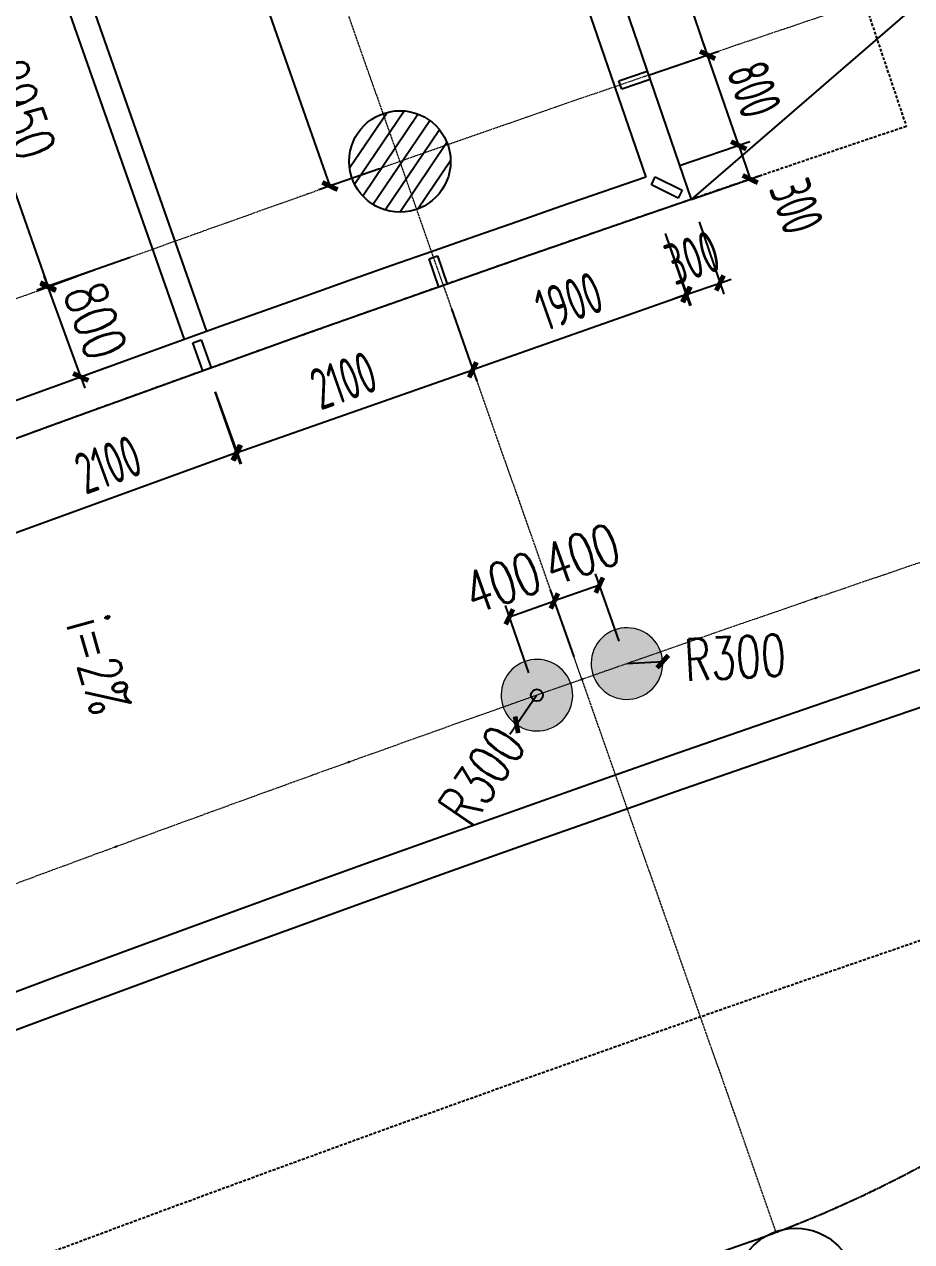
# Model space of a CAD drawing. Header units: millimetres. Extents: x -167 to 12027559, y -6694179 to 6449.
# Drawn here: x 11678271 to 11685704, y -6426227 to -6416026 of the extents above; entities that cross this region are included whole.
import ezdxf
from ezdxf.enums import TextEntityAlignment as Align

# ---------------------------------------------------------------- set-up
doc = ezdxf.new("R2010")
doc.units = ezdxf.units.MM
doc.header["$LTSCALE"] = 10
for name, pattern in [('A1-RG-AXIS$0$CENTER', [50.8, 31.75, -6.35, 6.35, -6.35]), ('A1-RI-F1$0$442 Site - Ground$0$HIDDEN2', [0.1875, 0.125, -0.0625]), ('A1-RI-F1$0$CENTER2', [1.125, 0.75, -0.125, 0.125, -0.125]), ('A1-RI-F1$0$HIDDEN', [0.375, 0.25, -0.125]), ('A1-RI-F1$0$SJX', [9, 6, -3]), ('A1-RI-F1$0$ZXX0', [15, 10, -2.5, 0, -2.5])]:
    doc.linetypes.add(name, pattern=pattern)
for name, color, linetype in [('A1-RD-1F$0$A-DIMS-1：100', 1, 'Continuous'), ('A1-RD-1F$0$A-GLAZ', 140, 'Continuous'), ('A1-RG-AXIS$0$A-COLU-HATH', 8, 'Continuous'), ('A1-RG-AXIS$0$A-COLUMN', 7, 'Continuous'), ('A1-RG-AXIS$0$A-DETL-PEN0', 247, 'Continuous'), ('A1-RG-AXIS$0$A-SYMB-NAME', 13, 'Continuous'), ('A1-RG-AXIS$0$A2-RG-AXIS-150$0$A-DIMS-100', 1, 'Continuous'), ('A1-RI-F1$0$442 Site - clean$0$mry-roads', 2, 'Continuous'), ('A1-RI-F1$0$442 Site - Ground$0$mry-overhead', 253, 'A1-RI-F1$0$442 Site - Ground$0$HIDDEN2'), ('A1-RI-F1$0$A-DIMS-1：100', 1, 'Continuous'), ('A1-RI-F1$0$A-EVAC1', 5, 'Continuous'), ('A1-RI-F1$0$A-STRS-TREA', 50, 'Continuous'), ('A1-RI-F1$0$A-SYMB-NAME', 4, 'Continuous'), ('A1-RI-F1$0$A-SYMB-STRS', 1, 'Continuous'), ('A1-RI-F1$0$A-WALL', 7, 'Continuous'), ('A1-RI-F1$0$G-ACCS', 7, 'Continuous'), ('A1-RI-F1$0$道路中线_N1', 7, 'Continuous'), ('A1-RI-F1$0$道路中线_内部道路', 3, 'A1-RI-F1$0$CENTER2')]:
    doc.layers.add(name, color=color, linetype=linetype)
doc.layers.add('A1-RD-1F$0$A-X-PLOT', color=7, linetype='Continuous', plot=False)
doc.layers.add('A1-RG-AXIS$0$A-GRID', color=1, linetype='A1-RG-AXIS$0$CENTER', lineweight=9)
doc.layers.add('A1-RI-F1$0$车行道边线', color=5, linetype='A1-RI-F1$0$SJX', lineweight=40)
doc.styles.add('A1-RD-1F$0$XD2008', font='xd-hzs.shx', dxfattribs={"width": 0.7, "bigfont": 'xd-hztxt.shx'})
doc.styles.add('A1-RG-AXIS$0$A1-RG-AXIS$0$XD2008', font='xd-hzs.shx', dxfattribs={"width": 0.7, "bigfont": 'xd-hztxt.shx'})
doc.styles.add('A1-RG-AXIS$0$A2-RG-AXIS-150$0$XD2008', font='romans.shx', dxfattribs={"width": 0.7})
doc.styles.add('A1-RI-F1$0$XD2008', font='txt.shx', dxfattribs={"width": 0.7, "bigfont": 'xd-hztxt.shx'})
doc.dimstyles.new('A1-RD-1F$0$XD100$0', dxfattribs={"dimscale": 100, "dimtxt": 3.5, "dimasz": 2, "dimexe": 1, "dimexo": 2, "dimgap": 1, "dimtad": 1, "dimdec": 0, "dimdsep": 46, "dimtxsty": 'A1-RD-1F$0$XD2008', "dimblk": 'A1-RD-1F$0$_ArchTick', "dimblk1": 'A1-RD-1F$0$_ArchTick', "dimblk2": 'A1-RD-1F$0$_ArchTick', "dimsah": 1, "dimcen": 2.5, "dimclrd": 1, "dimclre": 1, "dimclrt": 4, "dimaunit": 1, "dimadec": 0, "dimazin": 0, "dimtfac": 1, "dimtdec": 0, "dimtix": 1, "dimtmove": 2, "dimatfit": 3, "dimfxl": 0, "dimtolj": 1, "dimtzin": 0, "dimarcsym": 0})
doc.dimstyles.new('A1-RG-AXIS$0$A2-RG-AXIS-150$0$XD100', dxfattribs={"dimscale": 100, "dimtxt": 5.5, "dimasz": 1.5, "dimexe": 1, "dimexo": 2, "dimgap": 0.5, "dimtad": 1, "dimdec": 0, "dimdsep": 46, "dimtxsty": 'A1-RG-AXIS$0$A2-RG-AXIS-150$0$XD2008', "dimblk": 'A1-RG-AXIS$0$A2-RG-AXIS-150$0$_ArchTick', "dimcen": 2.5, "dimclrt": 4, "dimaunit": 1, "dimadec": 3, "dimazin": 0, "dimtfac": 1, "dimtdec": 0, "dimtix": 1, "dimtmove": 0, "dimatfit": 3, "dimfxl": 0, "dimtolj": 1, "dimtzin": 0, "dimarcsym": 0})
doc.dimstyles.new('A1-RI-F1$0$XD100', dxfattribs={"dimscale": 100, "dimtxt": 3.5, "dimasz": 1, "dimexe": 1, "dimexo": 2, "dimgap": 1, "dimtad": 1, "dimdec": 0, "dimdsep": 46, "dimtxsty": 'A1-RI-F1$0$XD2008', "dimblk": 'A1-RI-F1$0$_ArchTick', "dimcen": 2.5, "dimclrd": 1, "dimclre": 1, "dimclrt": 4, "dimaunit": 1, "dimadec": 0, "dimazin": 0, "dimtfac": 1, "dimtdec": 0, "dimtix": 1, "dimtmove": 2, "dimatfit": 3, "dimfxl": 0, "dimtolj": 1, "dimtzin": 0, "dimarcsym": 0})
doc.dimstyles.new('A1-RI-F1$0$XD100$0', dxfattribs={"dimscale": 100, "dimtxt": 3.5, "dimasz": 2, "dimexe": 1, "dimexo": 2, "dimgap": 1, "dimtad": 1, "dimdec": 0, "dimdsep": 46, "dimtxsty": 'A1-RI-F1$0$XD2008', "dimblk1": 'A1-RI-F1$0$_ArchTick', "dimblk2": 'A1-RI-F1$0$_ArchTick', "dimsah": 1, "dimcen": 2.5, "dimclrd": 1, "dimclre": 1, "dimclrt": 4, "dimaunit": 1, "dimadec": 0, "dimazin": 0, "dimtfac": 1, "dimtdec": 0, "dimtix": 1, "dimtmove": 2, "dimatfit": 3, "dimfxl": 0, "dimtolj": 1, "dimtzin": 0, "dimarcsym": 0})

# ---------------------------------------------------------------- blocks, each defined once
blk = doc.blocks.new('A1-RG-AXIS$0$A2-RG-AXIS-150$0$_ArchTick')
at = {"color": 0, "linetype": 'ByBlock', "const_width": 0.4}
blk.add_lwpolyline([(-0.5, -0.5), (0.5, 0.5)], dxfattribs=at)
blk = doc.blocks.new('*D687')
at = {"layer": 'A1-RG-AXIS$0$A2-RG-AXIS-150$0$A-DIMS-100', "color": 0, "lineweight": -2, "ltscale": 3}
blk.add_arc((11778732, -6694179), 324415, 109.35703, 111.00245, dxfattribs=at)
at = {"layer": 'Defpoints', "color": 0, "ltscale": 3}
for p in [(11670777, -6386890), (11668278, -6389145), (11661998, -6390116), (11684567, -6426142), (11676910, -6428957)]:
    blk.add_point(p, dxfattribs=at)
at = {"layer": 'A1-RG-AXIS$0$A2-RG-AXIS-150$0$A-DIMS-100', "color": 0, "lineweight": -2, "ltscale": 3, "xscale": 150, "yscale": 150, "zscale": 150}
for p, rotation in [((11671203, -6388102), 19.35703132825434), ((11662459, -6391316), 201.0024497399905)]:
    blk.add_blockref('A1-RG-AXIS$0$A2-RG-AXIS-150$0$_ArchTick', p, dxfattribs=dict(at, rotation=rotation))
at = {"layer": 'A1-RG-AXIS$0$A2-RG-AXIS-150$0$A-DIMS-100', "color": 4, "ltscale": 3, "insert": (11666725, -6389421), "char_height": 375, "attachment_point": 5, "rotation": 20.1797, "style": 'A1-RG-AXIS$0$A2-RG-AXIS-150$0$XD2008'}
blk.add_mtext('\\A1;1°38\'44"', dxfattribs=at)
blk = doc.blocks.new('A1-RG-AXIS$0$Round Column1 - 600 mm Diameter-1418243-一层平面 校行政中心 FIRST FLOOR PLAN')
at = {"layer": 'A1-RG-AXIS$0$A-COLUMN', "lineweight": 9}
for start, end in [(90, 180), (0, 90), (180, 0)]:
    blk.add_arc((0, 0), 300, start, end, dxfattribs=at)
blk = doc.blocks.new('A1-RG-AXIS$0$colu')
at = {"layer": 'A1-RG-AXIS$0$A-COLU-HATH', "linetype": 'ByBlock'}
h = blk.add_hatch(dxfattribs=at)
h.set_pattern_fill('ANSI31', color=256, scale=888, angle=11, style=0)
h.set_pattern_definition([(56, (-5304, 12651), (-92.02317055, 62.0704123), [])])
h.paths.add_polyline_path([(11591264, -6433839), (11591159, -6433557), (11590222, -6433908), (11590400, -6434382)])
h.paths.add_polyline_path([(11582706, -6437301), (11582516, -6436795), (11581580, -6437146), (11581701, -6437474)])
h.paths.add_polyline_path([(11590472, -6449024), (11591080, -6449817), (11591635, -6449392), (11591027, -6448598)])
h.paths.add_polyline_path([(11597647, -6443800), (11598174, -6444530), (11598741, -6444120), (11598215, -6443391)])
h.paths.add_polyline_path([(11585545, -6442594), (11586154, -6443388), (11586709, -6442962), (11586101, -6442168)])
h.paths.add_polyline_path([(11592849, -6437150), (11593376, -6437880), (11593943, -6437471), (11593417, -6436741)])
h.paths.add_polyline_path([(11606395, -6455924), (11606921, -6456654), (11607489, -6456244), (11606962, -6455514)])
h.paths.add_polyline_path([(11601626, -6449315), (11602153, -6450044), (11602720, -6449635), (11602194, -6448905)])
edge = h.paths.add_edge_path()
edge.add_arc((11595249, -6454684), 425, 0, 360)
edge = h.paths.add_edge_path()
edge.add_arc((11600176, -6461115), 425, 0, 360)
h.paths.add_polyline_path([(11613307, -6451074), (11613812, -6451818), (11614392, -6451425), (11613886, -6450680)])
h.paths.add_polyline_path([(11620356, -6446424), (11620839, -6447183), (11621430, -6446806), (11620946, -6446047)])
h.paths.add_polyline_path([(11615974, -6439552), (11616458, -6440311), (11617048, -6439934), (11616564, -6439175)])
h.paths.add_polyline_path([(11608730, -6444330), (11609235, -6445075), (11609815, -6444682), (11609309, -6443937)])
h.paths.add_polyline_path([(11600306, -6431919), (11600812, -6432664), (11601391, -6432270), (11600885, -6431526)])
h.paths.add_polyline_path([(11607910, -6426904), (11608394, -6427663), (11608984, -6427286), (11608500, -6426527)])
h.paths.add_polyline_path([(11630302, -6423285), (11630693, -6423983), (11631129, -6423739), (11630739, -6423040)])
h.paths.add_polyline_path([(11626248, -6416039), (11626639, -6416737), (11627075, -6416493), (11626684, -6415795)])
h.paths.add_polyline_path([(11627535, -6441978), (11627997, -6442751), (11628598, -6442392), (11628136, -6441619)])
h.paths.add_polyline_path([(11634839, -6437741), (11635279, -6438526), (11635889, -6438184), (11635450, -6437399)])
h.paths.add_polyline_path([(11615655, -6422109), (11616117, -6422881), (11616718, -6422522), (11616256, -6421750)])
h.paths.add_polyline_path([(11619863, -6429147), (11620325, -6429919), (11620926, -6429560), (11620464, -6428788)])
h.paths.add_polyline_path([(11630859, -6430629), (11631299, -6431414), (11631910, -6431072), (11631470, -6430287)])
h.paths.add_polyline_path([(11627539, -6424694), (11627978, -6425480), (11628589, -6425138), (11628150, -6424353)])
h.paths.add_polyline_path([(11623353, -6434983), (11623815, -6435756), (11624415, -6435396), (11623953, -6434624)])
h.paths.add_polyline_path([(11623535, -6417538), (11623974, -6418324), (11624585, -6417982), (11624146, -6417197)])
h.paths.add_polyline_path([(11635339, -6420464), (11635756, -6421262), (11636376, -6420938), (11635960, -6420140)])
h.paths.add_polyline_path([(11645506, -6407138), (11645842, -6407864), (11645388, -6408074), (11645053, -6407348)])
h.paths.add_polyline_path([(11648218, -6414201), (11648554, -6414927), (11649008, -6414718), (11648672, -6413991)])
h.paths.add_polyline_path([(11649797, -6429904), (11650191, -6430713), (11650820, -6430407), (11650426, -6429597)])
h.paths.add_polyline_path([(11632163, -6412872), (11631542, -6413196), (11632283, -6414615), (11632904, -6414290)])
h.paths.add_polyline_path([(11648553, -6404923), (11647915, -6405211), (11648573, -6406669), (11649211, -6406381)])
h.paths.add_polyline_path([(11638488, -6426491), (11638905, -6427289), (11639525, -6426965), (11639108, -6426167)])
h.paths.add_polyline_path([(11646232, -6422575), (11646626, -6423384), (11647255, -6423078), (11646862, -6422268)])
h.paths.add_polyline_path([(11643258, -6416460), (11643651, -6417269), (11644281, -6416963), (11643887, -6416153)])
edge = h.paths.add_edge_path()
edge.add_arc((11640554, -6410101), 425, 0, 360)
h.paths.add_polyline_path([(11642262, -6433715), (11642678, -6434512), (11643299, -6434188), (11642882, -6433391)])
h.paths.add_polyline_path([(11657439, -6426310), (11657809, -6427131), (11658447, -6426843), (11658077, -6426022)])
h.paths.add_polyline_path([(11654086, -6418882), (11654456, -6419702), (11655094, -6419414), (11654724, -6418594)])
h.paths.add_polyline_path([(11659423, -6409141), (11659770, -6409971), (11660416, -6409702), (11660069, -6408871)])
h.paths.add_polyline_path([(11651288, -6412684), (11651658, -6413504), (11652296, -6413216), (11651926, -6412396)])
h.paths.add_polyline_path([(11672567, -6404095), (11672841, -6404846), (11673311, -6404675), (11673037, -6403924)])
h.paths.add_polyline_path([(11669749, -6396288), (11670092, -6397229), (11670562, -6397058), (11670219, -6396117)])
h.paths.add_polyline_path([(11678236, -6409178), (11678568, -6410121), (11679228, -6409889), (11678897, -6408946)])
h.paths.add_polyline_path([(11675949, -6402668), (11676281, -6403611), (11676941, -6403379), (11676610, -6402436)])
h.paths.add_polyline_path([(11662042, -6415416), (11662388, -6416247), (11663034, -6415977), (11662688, -6415147)])
h.paths.add_polyline_path([(11670094, -6412181), (11670417, -6413021), (11671070, -6412770), (11670748, -6411930)])
h.paths.add_polyline_path([(11656266, -6401573), (11656651, -6402496), (11657297, -6402226), (11656912, -6401304)])
h.paths.add_polyline_path([(11664718, -6398177), (11665077, -6399111), (11665730, -6398860), (11665372, -6397926)])
h.paths.add_polyline_path([(11667657, -6405832), (11667980, -6406673), (11668633, -6406422), (11668311, -6405582)])
h.paths.add_polyline_path([(11673265, -6395025), (11673596, -6395969), (11674256, -6395737), (11673925, -6394793)])
edge = h.paths.add_edge_path()
edge.add_arc((11681417, -6417175), 425, 0, 360)
h.paths.add_polyline_path([(11673015, -6419789), (11673338, -6420629), (11673991, -6420379), (11673669, -6419538)])
h.paths.add_polyline_path([(11665180, -6422938), (11665527, -6423769), (11666173, -6423499), (11665826, -6422668)])
for points in [[(11683554, -6421196, 0.414214), (11683132, -6421148, 0.414214), (11683085, -6421570, 1)], [(11682799, -6421461, 0.414214), (11682378, -6421414, 0.414214), (11682330, -6421835, 1)]]:
    blk.add_hatch(color=256, dxfattribs=at).paths.add_polyline_path(points)
at = {"layer": 'A1-RG-AXIS$0$A-COLUMN'}
blk.add_circle((11681417, -6417175), 425, dxfattribs=at)
at = {"layer": 'A1-RG-AXIS$0$A-COLUMN', "rotation": 38.5387103980395}
for p in [(11683319, -6421383), (11682565, -6421648)]:
    blk.add_blockref('A1-RG-AXIS$0$Round Column1 - 600 mm Diameter-1418243-一层平面 校行政中心 FIRST FLOOR PLAN', p, dxfattribs=at)
blk = doc.blocks.new('A1-RG-AXIS$0$A1zhouhao')
at = {"color": 13}
blk.add_circle((11937809, -6402822), 500, dxfattribs=at)
at = {"style": 'A1-RG-AXIS$0$A1-RG-AXIS$0$XD2008', "width": 0.7}
blk.add_attdef('GRID', text='', height=500, dxfattribs=at).set_placement((11937809, -6402822), align=Align.MIDDLE)
blk = doc.blocks.new('A1-RI-F1$0$_ArchTick')
at = {"color": 0, "linetype": 'ByBlock', "const_width": 0.4}
blk.add_lwpolyline([(-0.5, -0.5), (0.5, 0.5)], dxfattribs=at)
blk = doc.blocks.new('*D237')
at = {"layer": 'A1-RI-F1$0$A-DIMS-1：100', "color": 1, "linetype": 'ByBlock', "lineweight": -2}
for p, q in [((11678178, -6415195), (11677396, -6415470)), ((11677490, -6415437), (11678468, -6418220)), ((11679156, -6417979), (11678374, -6418253))]:
    blk.add_line(p, q, dxfattribs=at)
at = {"layer": 'Defpoints', "color": 0, "linetype": 'ByBlock'}
for p in [(11678366, -6415129), (11679344, -6417912), (11678468, -6418220)]:
    blk.add_point(p, dxfattribs=at)
at = {"layer": 'A1-RI-F1$0$A-DIMS-1：100', "color": 1, "linetype": 'ByBlock', "lineweight": -2, "xscale": 100, "yscale": 100, "zscale": 100}
for p, rotation in [((11677490, -6415437), 109.3570313266084), ((11678468, -6418220), 289.3570313266084)]:
    blk.add_blockref('A1-RI-F1$0$_ArchTick', p, dxfattribs=dict(at, rotation=rotation))
at = {"layer": 'A1-RI-F1$0$A-DIMS-1：100', "color": 4, "linetype": 'ByBlock', "insert": (11678239, -6416737), "char_height": 350, "attachment_point": 5, "rotation": 289.357, "style": 'A1-RI-F1$0$XD2008'}
blk.add_mtext('\\A1;2950', dxfattribs=at)
blk = doc.blocks.new('*D238')
at = {"layer": 'A1-RI-F1$0$A-DIMS-1：100', "color": 1, "linetype": 'ByBlock', "lineweight": -2}
for p, q in [((11679936, -6413509), (11679428, -6413688)), ((11679522, -6413654), (11680831, -6417381)), ((11681245, -6417236), (11680737, -6417414))]:
    blk.add_line(p, q, dxfattribs=at)
at = {"layer": 'Defpoints', "color": 0, "linetype": 'ByBlock'}
for p in [(11680125, -6413443), (11681434, -6417169), (11680831, -6417381)]:
    blk.add_point(p, dxfattribs=at)
at = {"layer": 'A1-RI-F1$0$A-DIMS-1：100', "color": 1, "linetype": 'ByBlock', "lineweight": -2, "xscale": 100, "yscale": 100, "zscale": 100}
for p, rotation in [((11679522, -6413654), 109.3535420376957), ((11680831, -6417381), 289.3535420376957)]:
    blk.add_blockref('A1-RI-F1$0$_ArchTick', p, dxfattribs=dict(at, rotation=rotation))
at = {"layer": 'A1-RI-F1$0$A-DIMS-1：100', "color": 4, "linetype": 'ByBlock', "insert": (11680436, -6415427), "char_height": 350, "attachment_point": 5, "rotation": 289.3535, "style": 'A1-RI-F1$0$XD2008'}
blk.add_mtext('\\A1;3950', dxfattribs=at)
blk = doc.blocks.new('*D427')
at = {"layer": 'A1-RI-F1$0$A-DIMS-1：100', "color": 1, "linetype": 'ByBlock', "lineweight": -2}
blk.add_line((11683319, -6421383), (11683619, -6421366), dxfattribs=at)
at = {"layer": 'Defpoints', "color": 0, "linetype": 'ByBlock'}
for p in [(11683319, -6421383), (11683619, -6421366)]:
    blk.add_point(p, dxfattribs=at)
at = {"layer": 'A1-RI-F1$0$A-DIMS-1：100', "color": 1, "linetype": 'ByBlock', "lineweight": -2, "xscale": 100, "yscale": 100, "zscale": 100, "rotation": 3.20661995500296}
blk.add_blockref('A1-RI-F1$0$_ArchTick', (11683619, -6421366), dxfattribs=at)
at = {"layer": 'A1-RI-F1$0$A-DIMS-1：100', "color": 4, "linetype": 'ByBlock', "insert": (11684226, -6421332), "char_height": 350, "attachment_point": 5, "rotation": 3.2066, "style": 'A1-RI-F1$0$XD2008'}
blk.add_mtext('\\A1;R300', dxfattribs=at)
blk = doc.blocks.new('*D428')
at = {"layer": 'A1-RI-F1$0$A-DIMS-1：100', "color": 1, "linetype": 'ByBlock', "lineweight": -2}
for p, q in [((11682565, -6421648), (11682395, -6421896)), ((11682395, -6421896), (11682339, -6421978))]:
    blk.add_line(p, q, dxfattribs=at)
at = {"layer": 'Defpoints', "color": 0, "linetype": 'ByBlock'}
for p in [(11682565, -6421648), (11682395, -6421896)]:
    blk.add_point(p, dxfattribs=at)
at = {"layer": 'A1-RI-F1$0$A-DIMS-1：100', "color": 1, "linetype": 'ByBlock', "lineweight": -2, "xscale": 100, "yscale": 100, "zscale": 100, "rotation": 55.64288706320666}
blk.add_blockref('A1-RI-F1$0$_ArchTick', (11682395, -6421896), dxfattribs=at)
at = {"layer": 'A1-RI-F1$0$A-DIMS-1：100', "color": 4, "linetype": 'ByBlock', "insert": (11682104, -6422321), "char_height": 350, "attachment_point": 5, "rotation": 55.6429, "style": 'A1-RI-F1$0$XD2008'}
blk.add_mtext('\\A1;R300', dxfattribs=at)
blk = doc.blocks.new('*D429')
at = {"layer": 'A1-RI-F1$0$A-DIMS-1：100', "color": 1, "linetype": 'ByBlock', "lineweight": -2}
for p, q in [((11683253, -6421194), (11683055, -6420632)), ((11682876, -6421327), (11682678, -6420764)), ((11683088, -6420726), (11682711, -6420858))]:
    blk.add_line(p, q, dxfattribs=at)
at = {"layer": 'Defpoints', "color": 0, "linetype": 'ByBlock'}
for p in [(11682711, -6420858), (11683319, -6421383), (11682942, -6421516)]:
    blk.add_point(p, dxfattribs=at)
at = {"layer": 'A1-RI-F1$0$A-DIMS-1：100', "color": 1, "linetype": 'ByBlock', "lineweight": -2, "xscale": 100, "yscale": 100, "zscale": 100}
for p, rotation in [((11683088, -6420726), 19.35703132833668), ((11682711, -6420858), 199.3570313283366)]:
    blk.add_blockref('A1-RI-F1$0$_ArchTick', p, dxfattribs=dict(at, rotation=rotation))
at = {"layer": 'A1-RI-F1$0$A-DIMS-1：100', "color": 4, "linetype": 'ByBlock', "insert": (11682939, -6420467), "char_height": 350, "attachment_point": 5, "rotation": 19.357, "style": 'A1-RI-F1$0$XD2008'}
blk.add_mtext('\\A1;400', dxfattribs=at)
blk = doc.blocks.new('*D430')
at = {"layer": 'A1-RI-F1$0$A-DIMS-1：100', "color": 1, "linetype": 'ByBlock', "lineweight": -2}
for p, q in [((11682876, -6421327), (11682678, -6420764)), ((11682498, -6421460), (11682301, -6420897)), ((11682334, -6420991), (11682711, -6420858))]:
    blk.add_line(p, q, dxfattribs=at)
at = {"layer": 'Defpoints', "color": 0, "linetype": 'ByBlock'}
for p in [(11682711, -6420858), (11682942, -6421516), (11682565, -6421648)]:
    blk.add_point(p, dxfattribs=at)
at = {"layer": 'A1-RI-F1$0$A-DIMS-1：100', "color": 1, "linetype": 'ByBlock', "lineweight": -2, "xscale": 100, "yscale": 100, "zscale": 100}
for p, rotation in [((11682711, -6420858), 19.35703132798294), ((11682334, -6420991), 199.3570313279829)]:
    blk.add_blockref('A1-RI-F1$0$_ArchTick', p, dxfattribs=dict(at, rotation=rotation))
at = {"layer": 'A1-RI-F1$0$A-DIMS-1：100', "color": 4, "linetype": 'ByBlock', "insert": (11682277, -6420704), "char_height": 350, "attachment_point": 5, "rotation": 19.357, "style": 'A1-RI-F1$0$XD2008'}
blk.add_mtext('\\A1;400', dxfattribs=at)
blk = doc.blocks.new('A1-RD-1F$0$_ArchTick')
at = {"color": 0, "linetype": 'ByBlock', "const_width": 0.4}
blk.add_lwpolyline([(-0.5, -0.5), (0.5, 0.5)], dxfattribs=at)
blk = doc.blocks.new('*D879')
at = {"layer": 'A1-RD-1F$0$A-DIMS-1：100', "color": 1, "linetype": 'ByBlock', "lineweight": -2}
for p, q in [((11683640, -6417779), (11683853, -6418383)), ((11683820, -6418289), (11682028, -6418921)), ((11681848, -6418411), (11682061, -6419015))]:
    blk.add_line(p, q, dxfattribs=at)
at = {"layer": 'Defpoints', "color": 0, "linetype": 'ByBlock'}
for p in [(11683574, -6417591), (11681782, -6418223), (11682028, -6418921)]:
    blk.add_point(p, dxfattribs=at)
at = {"layer": 'A1-RD-1F$0$A-DIMS-1：100', "color": 1, "linetype": 'ByBlock', "lineweight": -2, "xscale": 100, "yscale": 100, "zscale": 100}
for p, rotation in [((11683820, -6418289), 19.42183352209796), ((11682028, -6418921), 199.421833522098)]:
    blk.add_blockref('A1-RD-1F$0$_ArchTick', p, dxfattribs=dict(at, rotation=rotation))
at = {"layer": 'A1-RD-1F$0$A-DIMS-1：100', "color": 4, "linetype": 'ByBlock', "insert": (11682833, -6418346), "char_height": 350, "attachment_point": 5, "rotation": 19.4218, "style": 'A1-RD-1F$0$XD2008'}
blk.add_mtext('\\A1;1900', dxfattribs=at)
blk = doc.blocks.new('*D831')
at = {"layer": 'A1-RD-1F$0$A-DIMS-1：100', "color": 1, "linetype": 'ByBlock', "lineweight": -2}
for p, q in [((11681848, -6418411), (11682060, -6419016)), ((11680046, -6419617), (11682027, -6418921)), ((11679867, -6419107), (11680079, -6419712))]:
    blk.add_line(p, q, dxfattribs=at)
at = {"layer": 'Defpoints', "color": 0, "linetype": 'ByBlock'}
for p in [(11681782, -6418222), (11679800, -6418918), (11682027, -6418921)]:
    blk.add_point(p, dxfattribs=at)
at = {"layer": 'A1-RD-1F$0$A-DIMS-1：100', "color": 1, "linetype": 'ByBlock', "lineweight": -2, "xscale": 100, "yscale": 100, "zscale": 100}
for p, rotation in [((11682027, -6418921), 19.35773855890824), ((11680046, -6419617), 199.3577385589082)]:
    blk.add_blockref('A1-RD-1F$0$_ArchTick', p, dxfattribs=dict(at, rotation=rotation))
at = {"layer": 'A1-RD-1F$0$A-DIMS-1：100', "color": 4, "linetype": 'ByBlock', "insert": (11680945, -6419010), "char_height": 350, "attachment_point": 5, "rotation": 19.3577, "style": 'A1-RD-1F$0$XD2008'}
blk.add_mtext('\\A1;2100', dxfattribs=at)
blk = doc.blocks.new('*D877')
at = {"layer": 'A1-RD-1F$0$A-DIMS-1：100', "color": 1, "linetype": 'ByBlock', "lineweight": -2}
for p, q in [((11683995, -6416283), (11683962, -6416188)), ((11683500, -6416453), (11684089, -6416251)), ((11684255, -6417040), (11683995, -6416283)), ((11683760, -6417210), (11684349, -6417007)), ((11684255, -6417040), (11684287, -6417134))]:
    blk.add_line(p, q, dxfattribs=at)
at = {"layer": 'Defpoints', "color": 0, "linetype": 'ByBlock'}
for p in [(11683995, -6416283), (11683311, -6416518), (11683571, -6417275)]:
    blk.add_point(p, dxfattribs=at)
at = {"layer": 'A1-RD-1F$0$A-DIMS-1：100', "color": 1, "linetype": 'ByBlock', "lineweight": -2, "xscale": 100, "yscale": 100, "zscale": 100}
for p, rotation in [((11683995, -6416283), 288.966474720709), ((11684255, -6417040), 108.966474720709)]:
    blk.add_blockref('A1-RD-1F$0$_ArchTick', p, dxfattribs=dict(at, rotation=rotation))
at = {"layer": 'A1-RD-1F$0$A-DIMS-1：100', "color": 4, "linetype": 'ByBlock', "insert": (11684385, -6416572), "char_height": 350, "attachment_point": 5, "rotation": 288.9665, "style": 'A1-RD-1F$0$XD2008'}
blk.add_mtext('\\A1;800', dxfattribs=at)
blk = doc.blocks.new('*D878')
at = {"layer": 'A1-RD-1F$0$A-DIMS-1：100', "color": 1, "linetype": 'ByBlock', "lineweight": -2}
for p, q in [((11683760, -6417210), (11684349, -6417007)), ((11684255, -6417040), (11684352, -6417323)), ((11683858, -6417493), (11684447, -6417291))]:
    blk.add_line(p, q, dxfattribs=at)
at = {"layer": 'Defpoints', "color": 0, "linetype": 'ByBlock'}
for p in [(11683571, -6417275), (11684352, -6417323), (11683668, -6417558)]:
    blk.add_point(p, dxfattribs=at)
at = {"layer": 'A1-RD-1F$0$A-DIMS-1：100', "color": 1, "linetype": 'ByBlock', "lineweight": -2, "xscale": 100, "yscale": 100, "zscale": 100}
for p, rotation in [((11684255, -6417040), 108.9619899620726), ((11684352, -6417323), 288.9619899620726)]:
    blk.add_blockref('A1-RD-1F$0$_ArchTick', p, dxfattribs=dict(at, rotation=rotation))
at = {"layer": 'A1-RD-1F$0$A-DIMS-1：100', "color": 4, "linetype": 'ByBlock', "insert": (11684740, -6417551), "char_height": 350, "attachment_point": 5, "rotation": 288.962, "style": 'A1-RD-1F$0$XD2008'}
blk.add_mtext('\\A1;300', dxfattribs=at)
blk = doc.blocks.new('*D832')
at = {"layer": 'A1-RD-1F$0$A-DIMS-1：100', "color": 1, "linetype": 'ByBlock', "lineweight": -2}
for p, q in [((11683032, -6414473), (11683432, -6414335)), ((11683995, -6416283), (11683338, -6414368)), ((11683690, -6416388), (11684090, -6416251))]:
    blk.add_line(p, q, dxfattribs=at)
at = {"layer": 'Defpoints', "color": 0, "linetype": 'ByBlock'}
for p in [(11683338, -6414368), (11682843, -6414538), (11683500, -6416453)]:
    blk.add_point(p, dxfattribs=at)
at = {"layer": 'A1-RD-1F$0$A-DIMS-1：100', "color": 1, "linetype": 'ByBlock', "lineweight": -2, "xscale": 100, "yscale": 100, "zscale": 100}
for p, rotation in [((11683338, -6414368), 108.9456767238469), ((11683995, -6416283), 288.9456767238469)]:
    blk.add_blockref('A1-RD-1F$0$_ArchTick', p, dxfattribs=dict(at, rotation=rotation))
at = {"layer": 'A1-RD-1F$0$A-DIMS-1：100', "color": 4, "linetype": 'ByBlock', "insert": (11683926, -6415236), "char_height": 350, "attachment_point": 5, "rotation": 288.9457, "style": 'A1-RD-1F$0$XD2008'}
blk.add_mtext('\\A1;2025', dxfattribs=at)
blk = doc.blocks.new('*D836')
at = {"layer": 'A1-RD-1F$0$A-DIMS-1：100', "color": 1, "linetype": 'ByBlock', "lineweight": -2}
for p, q in [((11679869, -6419106), (11680088, -6419709)), ((11680054, -6419615), (11678080, -6420332)), ((11677895, -6419823), (11678114, -6420426))]:
    blk.add_line(p, q, dxfattribs=at)
at = {"layer": 'Defpoints', "color": 0, "linetype": 'ByBlock'}
for p in [(11679800, -6418918), (11677826, -6419635), (11678080, -6420332)]:
    blk.add_point(p, dxfattribs=at)
at = {"layer": 'A1-RD-1F$0$A-DIMS-1：100', "color": 1, "linetype": 'ByBlock', "lineweight": -2, "xscale": 100, "yscale": 100, "zscale": 100}
for p, rotation in [((11680054, -6419615), 19.974587619769), ((11678080, -6420332), 199.974587619769)]:
    blk.add_blockref('A1-RD-1F$0$_ArchTick', p, dxfattribs=dict(at, rotation=rotation))
at = {"layer": 'A1-RD-1F$0$A-DIMS-1：100', "color": 4, "linetype": 'ByBlock', "insert": (11678973, -6419715), "char_height": 350, "attachment_point": 5, "rotation": 19.9746, "style": 'A1-RD-1F$0$XD2008'}
blk.add_mtext('\\A1;2100', dxfattribs=at)
blk = doc.blocks.new('*D880')
at = {"layer": 'A1-RD-1F$0$A-DIMS-1：100', "color": 1, "linetype": 'ByBlock', "lineweight": -2}
for p, q in [((11683923, -6417682), (11684131, -6418288)), ((11683639, -6417780), (11683847, -6418386)), ((11683814, -6418291), (11684098, -6418194)), ((11684098, -6418194), (11684193, -6418161)), ((11683814, -6418291), (11683720, -6418324))]:
    blk.add_line(p, q, dxfattribs=at)
at = {"layer": 'Defpoints', "color": 0, "linetype": 'ByBlock'}
for p in [(11683858, -6417493), (11683574, -6417591), (11684098, -6418194)]:
    blk.add_point(p, dxfattribs=at)
at = {"layer": 'A1-RD-1F$0$A-DIMS-1：100', "color": 1, "linetype": 'ByBlock', "lineweight": -2, "xscale": 100, "yscale": 100, "zscale": 100}
for p, rotation in [((11684098, -6418194), 198.9597387183476), ((11683814, -6418291), 18.95973871834752)]:
    blk.add_blockref('A1-RD-1F$0$_ArchTick', p, dxfattribs=dict(at, rotation=rotation))
at = {"layer": 'A1-RD-1F$0$A-DIMS-1：100', "color": 4, "linetype": 'ByBlock', "insert": (11683867, -6417982), "char_height": 350, "attachment_point": 5, "rotation": 18.9597, "style": 'A1-RD-1F$0$XD2008'}
blk.add_mtext('\\A1;300', dxfattribs=at)
blk = doc.blocks.new('A1-RD-1F$0$chuangkuang')
at = {"layer": 'A1-RD-1F$0$A-X-PLOT', "linetype": 'ByBlock'}
for p, q in [((11593433, -6456040), (11593631, -6455887)), ((11593631, -6455887), (11593677, -6455946)), ((11593677, -6455946), (11593479, -6456099)), ((11593479, -6456099), (11593433, -6456040))]:
    blk.add_line(p, q, dxfattribs=at)
blk = doc.blocks.new('A1-RI-F1$0$A1RUODIANJIAN')
at = {"layer": 'A1-RI-F1$0$A-SYMB-NAME', "linetype": 'ByBlock', "style": 'A1-RI-F1$0$XD2008', "width": 0.7}
blk.add_attdef('A1RUODIANJIAN', (11587156, -6438427), '', height=350, dxfattribs=at)
blk = doc.blocks.new('A1-RI-F1$0$A$C6B365CFD')
at = {"layer": 'A1-RI-F1$0$442 Site - clean$0$mry-roads', "linetype": 'A1-RI-F1$0$HIDDEN'}
blk.add_arc((142838, 84789), 10000, 289.4093, 7.3373, dxfattribs=at)
at = {"layer": 'A1-RI-F1$0$442 Site - clean$0$mry-roads', "ltscale": 200}
blk.add_arc((240704, -192975), 284500, 109.40926, 130.71584, dxfattribs=at)
at = {"layer": 'A1-RI-F1$0$车行道边线', "linetype": 'A1-RI-F1$0$SJX', "lineweight": -3}
blk.add_arc((142838, 84789), 10000, 289.4093, 7.3373, dxfattribs=at)
at = {"layer": 'A1-RI-F1$0$道路中线_N1', "color": 1, "linetype": 'A1-RI-F1$0$ZXX0', "ltscale": 0.5}
blk.add_arc((240704, -192975), 280000, 103.38777, 136.3046, dxfattribs=at)
blk.add_arc((240704, -192975), 280000, 103.38777, 136.3046, dxfattribs=at)
at = {"layer": 'A1-RI-F1$0$道路中线_内部道路', "ltscale": 10}
blk.add_arc((240588, -192829), 331118, 95.27413, 136.56334, dxfattribs=at)
blk = doc.blocks.new('*D608')
at = {"layer": 'A1-RI-F1$0$A-DIMS-1：100', "color": 1, "linetype": 'ByBlock', "lineweight": -2}
for p, q in [((11678705, -6418143), (11678377, -6418262)), ((11678471, -6418228), (11678437, -6418134)), ((11678743, -6418981), (11678471, -6418228)), ((11678977, -6418896), (11678649, -6419015)), ((11678743, -6418981), (11678777, -6419075))]:
    blk.add_line(p, q, dxfattribs=at)
at = {"layer": 'Defpoints', "color": 0, "linetype": 'ByBlock'}
for p in [(11678893, -6418075), (11678471, -6418228), (11679165, -6418828)]:
    blk.add_point(p, dxfattribs=at)
at = {"layer": 'A1-RI-F1$0$A-DIMS-1：100', "color": 1, "linetype": 'ByBlock', "lineweight": -2, "xscale": 100, "yscale": 100, "zscale": 100}
for p, rotation in [((11678471, -6418228), 289.880030713769), ((11678743, -6418981), 109.8800307137691)]:
    blk.add_blockref('A1-RI-F1$0$_ArchTick', p, dxfattribs=dict(at, rotation=rotation))
at = {"layer": 'A1-RI-F1$0$A-DIMS-1：100', "color": 4, "linetype": 'ByBlock', "insert": (11678866, -6418511), "char_height": 350, "attachment_point": 5, "rotation": 289.88, "style": 'A1-RI-F1$0$XD2008'}
blk.add_mtext('\\A1;800', dxfattribs=at)
blk = doc.blocks.new('A1-RG-AXIS')
at = {"layer": 'A1-RG-AXIS$0$A-DETL-PEN0', "linetype": 'A1-RG-AXIS$0$CENTER'}
for centre, radius, start, end in [((11778731.2, -6694179.1), 288999.9, 108.943537, 108.947502), ((11778731.2, -6694179.2), 289000, 109.354892, 109.358857), ((11778731.3, -6694179.2), 289000, 109.766198, 109.770163), ((11778731.3, -6694179.3), 289000.1, 110.177601, 110.181566)]:
    blk.add_arc(centre, radius, start, end, dxfattribs=at)
at = {"layer": 'A1-RG-AXIS$0$A-GRID', "linetype": 'A1-RG-AXIS$0$CENTER', "ltscale": 0.05}
blk.add_lwpolyline([(11684567.3, -6426142.2), (11670777.5, -6386890)], dxfattribs=at)
blk.add_lwpolyline([(11682866.1, -6392336.6, 0.1037295), (11569674.9, -6456283.6, 0.1037295)], format="xyb", dxfattribs=at)
at = {"layer": 'A1-RG-AXIS$0$A-GRID', "ltscale": 0.05}
for points in [[(11690526.8, -6414141.5, 0.1045274), (11584753.6, -6473784.9)], [(11691982.8, -6418505.6, 0.1046378), (11587756.3, -6477270.1)]]:
    blk.add_lwpolyline(points, format="xyb", dxfattribs=at)
at = {"layer": 'A1-RG-AXIS$0$A-GRID', "linetype": 'A1-RG-AXIS$0$CENTER', "ltscale": 0.05}
blk.add_arc((11778731.9, -6694178.6), 308600, 107.574373, 131.323037, dxfattribs=at)
at = {"layer": 'A1-RG-AXIS$0$A-GRID', "ltscale": 0.05}
blk.add_arc((11778731.9, -6694178.6), 301700, 107.53359, 131.336201, dxfattribs=at)
at = {"layer": 'A1-RG-AXIS$0$A-COLU-HATH', "linetype": 'ByBlock'}
blk.add_blockref('A1-RG-AXIS$0$colu', (0, 0), dxfattribs=at)
at = {"layer": 'A1-RG-AXIS$0$A-SYMB-NAME', "linetype": 'ByBlock'}
ref = blk.add_blockref('A1-RG-AXIS$0$A1zhouhao', (-1700488.6, -4342564.7), dxfattribs=dict(at, rotation=19.35703132218713))
ref.add_attrib('GRID', 'A1-12', dxfattribs={"layer": '0', "color": 4, "height": 350, "rotation": 19.35703, "style": 'A1-RG-AXIS$0$A1-RG-AXIS$0$XD2008', "width": 0.6}).set_placement((11684733, -6426614), align=Align.MIDDLE)
at = {"layer": 'A1-RG-AXIS$0$A2-RG-AXIS-150$0$A-DIMS-100', "ltscale": 3}
dim = blk.add_angular_dim_2l(base=(11668278.3, -6389145.4), line1=((11661998.5, -6390116.5), (11676909.7, -6428956.6)), line2=((11684567.3, -6426142.2), (11670777.5, -6386890)), dimstyle='A1-RG-AXIS$0$A2-RG-AXIS-150$0$XD100', override={"dimtxt": 3.75, "dimadec": 4}, dxfattribs=at)
dim.commit()
dim.dimension.update_dxf_attribs({"geometry": '*D687', "text_midpoint": (11666725.3, -6389421.1)})
blk = doc.blocks.new('A1-RD-1F')
at = {"layer": 'A1-RD-1F$0$A-GLAZ', "ltscale": 0.25}
for p, q in [((11680190.6, -6406804.9), (11683857.5, -6417493.4)), ((11680004.2, -6407186.1), (11683476.4, -6417307.1))]:
    blk.add_line(p, q, dxfattribs=at)
for radius, start, end in [(292800, 108.984811, 127.828852), (292500, 108.926088, 127.887577)]:
    blk.add_arc((11778729.3, -6694180.2), radius, start, end, dxfattribs=at)
at = {"layer": 'A1-RD-1F$0$A-X-PLOT', "linetype": 'ByBlock'}
for p, rotation in [((20556756.3, -16283286), 161.077292276153), ((10981199.3, -19668691.9), 116.0772921850857), ((1877216.5, -15360229), 71.47782719023886), ((1941453.3, -15432999.2), 71.9003971451642)]:
    blk.add_blockref('A1-RD-1F$0$chuangkuang', p, dxfattribs=dict(at, rotation=rotation))
at = {"layer": 'A1-RD-1F$0$A-DIMS-1：100', "color": 3, "linetype": 'ByBlock'}
for p1, p2, distance, picture, middle in [((11683500.3, -6416453), (11682842.9, -6414537.7), -523, '*D832', (11683926.4, -6415236.2)), ((11683570.9, -6417274.6), (11683310.9, -6416518.1), -723.2, '*D877', (11684384.9, -6416571.9)), ((11683573.7, -6417590.9), (11683857.5, -6417493.3), -740.4, '*D880', (11683866.8, -6417982.3)), ((11683573.7, -6417590.9), (11681781.9, -6418222.6), 740.4, '*D879', (11682832.5, -6418345.7)), ((11679800.3, -6418918), (11681781.6, -6418221.9), -741.2, '*D831', (11680945.5, -6419009.8)), ((11679800.3, -6418918), (11677826.4, -6419635.4), 741.2, '*D836', (11678972.6, -6419714.8))]:
    dim = blk.add_aligned_dim(p1=p1, p2=p2, distance=distance, dimstyle='A1-RD-1F$0$XD100$0', override={"dimasz": 1}, dxfattribs=at)
    dim.commit()
    dim.dimension.update_dxf_attribs({"geometry": picture, "text_midpoint": middle})
dim = blk.add_linear_dim(base=(11684352.3, -6417323.3), p1=(11683570.9, -6417274.6), p2=(11683668.4, -6417558.3), angle=288.96199, dimstyle='A1-RD-1F$0$XD100$0', override={"dimasz": 1}, dxfattribs=at)
dim.commit()
dim.dimension.update_dxf_attribs({"geometry": '*D878', "text_midpoint": (11684739.8, -6417550.5), "dimtype": 129})
blk = doc.blocks.new('A1-RI-F1')
at = {"layer": 'A1-RI-F1$0$442 Site - Ground$0$mry-overhead', "ltscale": 20}
blk.add_lwpolyline([(11758094.7, -6402408, 0.0075769), (11749262.8, -6403167.4), (11748849.8, -6399088.2, 0.055784), (11684355.1, -6412994.7), (11685659.4, -6416881.7, 0.0845607), (11599102.7, -6463333.3), (11592164.5, -6454413.7), (11594248, -6452806.9, 0.0000426), (11592636.5, -6450703.6, 0.0170342), (11576445.4, -6463980.2), (11589775.6, -6479462.5, -0.1641406), (11758553.3, -6408891.5, -0.1641406)], format="xyb", dxfattribs=at)
at = {"layer": 'A1-RI-F1$0$A-EVAC1'}
blk.add_line((11686488.8, -6415218.8), (11683857.4, -6417493.1), dxfattribs=at)
blk.add_circle((11682564.5, -6421648.2), 50, dxfattribs=at)
at = {"layer": 'A1-RI-F1$0$A-STRS-TREA'}
for radius, end in [(288150, 129.400757), (287850, 129.459087)]:
    blk.add_arc((11778731.9, -6694178.6), radius, 94.045841, end, dxfattribs=at)
at = {"layer": 'A1-RI-F1$0$A-SYMB-STRS'}
blk.add_lwpolyline([(11678522.7, -6421005.9, 0, 0, 0), (11678989.5, -6422460.4, 80, 0, 0), (11679081.2, -6422746.1, 0, 0, 0)], format="xyseb", dxfattribs=at)
at = {"layer": 'A1-RI-F1$0$A-WALL', "linetype": 'ByBlock'}
for p, q in [((11678554.6, -6415061.4), (11679797.8, -6418600.1)), ((11678366.4, -6415129.1), (11679609.6, -6418667.8))]:
    blk.add_line(p, q, dxfattribs=at)
at = {"linetype": 'ByBlock'}
blk.add_blockref('A1-RD-1F', (0, 0), dxfattribs=at)
at = {"color": 3, "linetype": 'ByBlock'}
blk.add_blockref('A1-RG-AXIS', (0, 0), dxfattribs=at)
at = {"layer": 'A1-RI-F1$0$A-SYMB-NAME', "linetype": 'ByBlock', "rotation": 285.7305912265965}
blk.add_blockref('A1-RI-F1$0$A1RUODIANJIAN', (14734461.3, 6477684.6), dxfattribs=at).add_auto_attribs({'A1RUODIANJIAN': 'i=2%'})
at = {"layer": 'A1-RI-F1$0$G-ACCS', "linetype": 'ByBlock'}
blk.add_blockref('A1-RI-F1$0$A$C6B365CFD', (11538192.7, -6501584.3), dxfattribs=at)
at = {"layer": 'A1-RI-F1$0$A-DIMS-1：100', "linetype": 'ByBlock'}
dim = blk.add_aligned_dim(p1=(11680125, -6413442.7), p2=(11681434, -6417169.5), distance=-639.1, dimstyle='A1-RI-F1$0$XD100$0', override={"dimasz": 1, "dimadec": 2, "dimazin": 2}, dxfattribs=at)
dim.commit()
dim.dimension.update_dxf_attribs({"geometry": '*D238', "text_midpoint": (11680436, -6415426.7)})
dim = blk.add_linear_dim(base=(11678468, -6418220.2), p1=(11678366.4, -6415129.1), p2=(11679344.2, -6417912.4), angle=109.35703, dimstyle='A1-RI-F1$0$XD100$0', override={"dimasz": 1, "dimadec": 2, "dimazin": 2}, dxfattribs=at)
dim.commit()
dim.dimension.update_dxf_attribs({"geometry": '*D237', "text_midpoint": (11678238.6, -6416737.4)})
dim = blk.add_aligned_dim(p1=(11679165, -6418828.1), p2=(11678892.7, -6418075.2), distance=448.7, text='800', dimstyle='A1-RI-F1$0$XD100$0', override={"dimasz": 1, "dimadec": 2, "dimazin": 2}, dxfattribs=at)
dim.commit()
dim.dimension.update_dxf_attribs({"geometry": '*D608', "text_midpoint": (11678865.5, -6418510.7)})
for p1, angle, picture, middle in [((11683319.3, -6421383), 199.35703, '*D429', (11682938.9, -6420467)), ((11682564.5, -6421648.2), 19.35703, '*D430', (11682277, -6420704.2))]:
    dim = blk.add_linear_dim(base=(11682711, -6420858.5), p1=p1, p2=(11682941.9, -6421515.6), angle=angle, dimstyle='A1-RI-F1$0$XD100$0', override={"dimasz": 1, "dimadec": 2, "dimazin": 2}, dxfattribs=at)
    dim.commit()
    dim.dimension.update_dxf_attribs({"geometry": picture, "text_midpoint": middle, "dimtype": 129})
for center, mpoint, picture, middle in [((11683319.3, -6421383), (11683618.8, -6421366.3), '*D427', (11684226.2, -6421332.2)), ((11682564.5, -6421648.2), (11682395.2, -6421895.9), '*D428', (11682104.4, -6422321.3))]:
    dim = blk.add_radius_dim(center=center, mpoint=mpoint, dimstyle='A1-RI-F1$0$XD100', override={"dimblk1": 'A1-RI-F1$0$_ArchTick', "dimblk2": 'A1-RI-F1$0$_ArchTick', "dimsah": 1, "dimadec": 2, "dimazin": 2}, dxfattribs=at)
    dim.commit()
    dim.dimension.update_dxf_attribs({"geometry": picture, "text_midpoint": middle, "dimtype": 132})

msp = doc.modelspace()

# ---------------------------------------------------------------- block references
at = {"color": 0}
msp.add_blockref('A1-RI-F1', (0, 0), dxfattribs=at)

doc.saveas('drawing.dxf')
